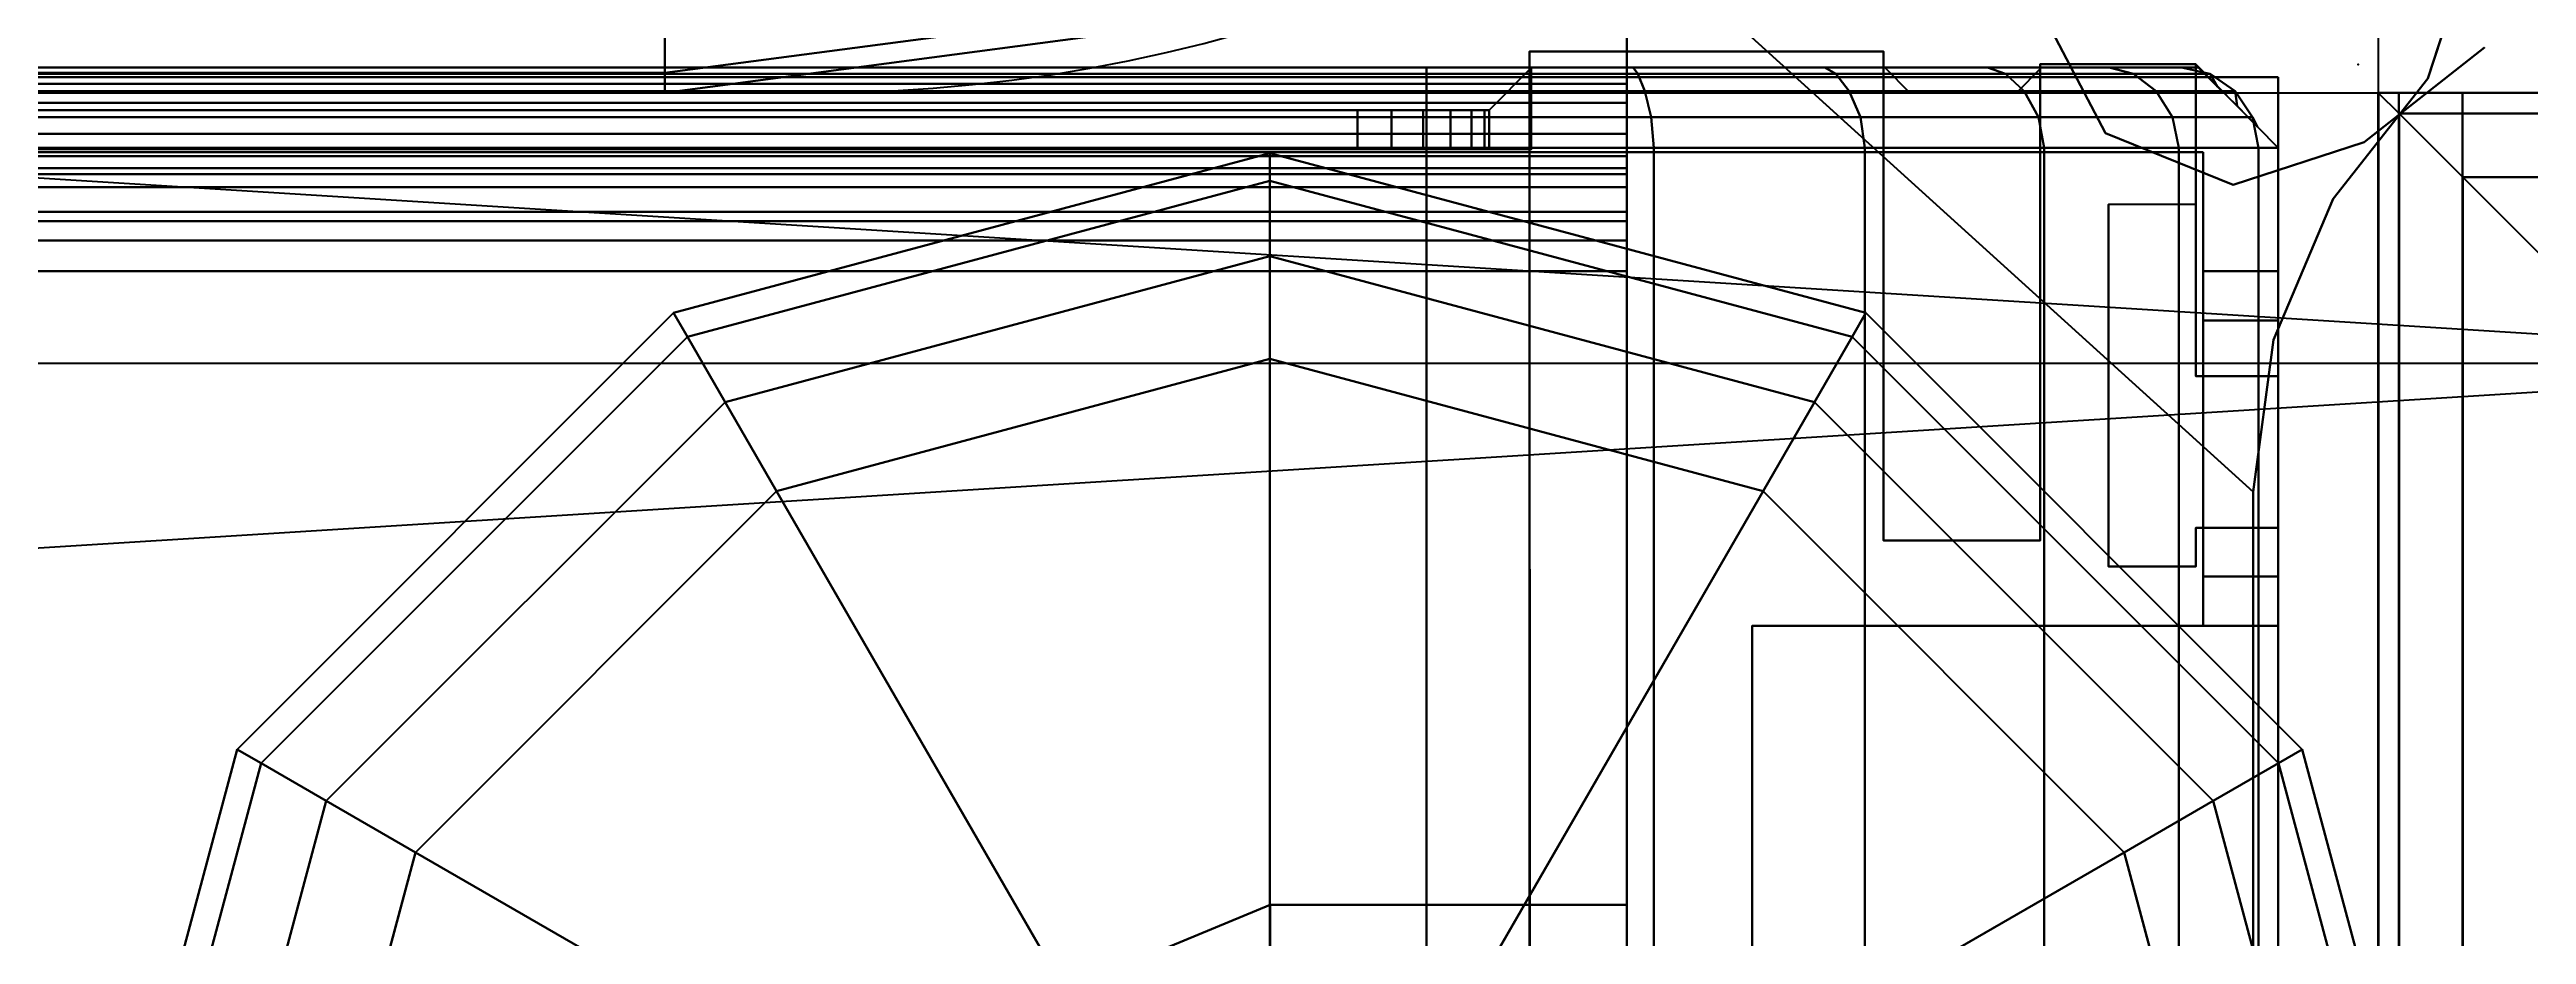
# Model space of a CAD drawing. Extents: x -170 to 1783, y -20 to 1205.
# Drawn here: x 1081.722 to 1083.699, y 281.063 to 281.769 of the extents above; entities that cross this region are included whole.
import ezdxf
from ezdxf.enums import TextEntityAlignment as Align

# ---------------------------------------------------------------- set-up
doc = ezdxf.new("R2010")
doc.units = 0
doc.header["$LTSCALE"] = 96
doc.header["$MEASUREMENT"] = 0
for name, color, linetype in [('A-FURN-3-PANEL-GLIDE', 7, 'Continuous'), ('A-FURN-3-PANEL-GLIDE-HOUSING', 7, 'Continuous'), ('A-FURN-3-PANEL-RACE', 7, 'Continuous'), ('A-FURN-3-PANEL-SIDE1', 7, 'Continuous'), ('A-FURN-3-PANEL-SIDE2', 7, 'Continuous'), ('A-FURN-3-PANEL-TOPCAP', 7, 'Continuous'), ('A-FURN-3-PANEL-TRIM', 7, 'Continuous'), ('A-FURN-3-WKSF-TRIM', 7, 'Continuous'), ('A-FURN-P-PNLS', 7, 'Continuous'), ('A-FURN-P-WKSF', 7, 'Continuous'), ('MAIN_ELECTRICAL', 7, 'Continuous'), ('MAIN_FURN', 7, 'Continuous'), ('MAIN_PANEL', 7, 'Continuous'), ('MAIN_U-PANEL-CONN', 7, 'Continuous'), ('MAIN_WKSURF', 7, 'Continuous'), ('SM', 7, 'Continuous')]:
    doc.layers.add(name, color=color, linetype=linetype)

# ---------------------------------------------------------------- blocks, each defined once
blk = doc.blocks.new('EC-EFN-256')
at = {"layer": 'A-FURN-3-PANEL-TRIM', "color": 60, "linetype": 'Continuous'}
for points, invisible_edges in [([(23.9639, 0.0847, 3.8013), (23.4, -0.1348, 3.8013), (24.0735, -0.1159, 3.8013), (24.0395, -0.0114, 3.8013)], 3), ([(23.9639, 0.0847, 4.013), (24.0395, -0.0114, 4.013), (24.0735, -0.1159, 4.013), (23.4, -0.1348, 4.013)], 12), ([(24.0735, -0.1159, 3.8013), (23.4, -0.1348, 3.8013), (23.935, -0.269, 3.8013), (24.0322, -0.2178, 3.8013)], 3), ([(24.0735, -0.1159, 4.013), (24.0322, -0.2178, 4.013), (23.935, -0.269, 4.013), (23.4, -0.1348, 4.013)], 12)]:
    blk.add_3dface(points, dxfattribs=dict(at, invisible_edges=invisible_edges))
for points in [[(23.9639, 0.0847, 3.8013), (24.0395, -0.0114, 3.8013), (24.0395, -0.0114, 4.013), (23.9639, 0.0847, 4.013)], [(24.0395, -0.0114, 3.8013), (24.0735, -0.1159, 3.8013), (24.0735, -0.1159, 4.013), (24.0395, -0.0114, 4.013)], [(24.0735, -0.1159, 3.8013), (24.0322, -0.2178, 3.8013), (24.0322, -0.2178, 4.013), (24.0735, -0.1159, 4.013)], [(24.0322, -0.2178, 3.8013), (23.935, -0.269, 3.8013), (23.935, -0.269, 4.013), (24.0322, -0.2178, 4.013)]]:
    blk.add_3dface(points, dxfattribs=at)
at = {"layer": 'A-FURN-P-PNLS', "color": 60, "linetype": 'Continuous'}
for p, q in [((24, 2), (24, 0)), ((24, 0), (0, 0))]:
    blk.add_line(p, q, dxfattribs=at)
at = {"layer": 'MAIN_PANEL', "color": 7, "linetype": 'Continuous'}
for p in [(24, 0), (24, 0, 55.663), (24, 0)]:
    blk.add_point(p, dxfattribs=at)
blk = doc.blocks.new('EC-EFP-444')
at = {"layer": 'A-FURN-3-PANEL-GLIDE', "color": 20, "linetype": 'Continuous'}
for points in [[(46.6501, 1.8052, 0.2464), (46.6391, 1.8242, 0.1642), (47.115, 1.9517, 0.1642), (47.115, 1.9297, 0.2464)], [(46.6391, 1.8242, 0.1642), (46.6501, 1.8052, 0.0821), (47.115, 1.9297, 0.0821), (47.115, 1.9517, 0.1642)], [(47.115, 1.9297, 0.2464), (47.115, 1.9517, 0.1642), (47.5909, 1.8242, 0.1642), (47.5799, 1.8052, 0.2464)], [(47.115, 1.9517, 0.1642), (47.115, 1.9297, 0.0821), (47.5799, 1.8052, 0.0821), (47.5909, 1.8242, 0.1642)], [(46.6802, 1.7531, 0.3065), (46.6501, 1.8052, 0.2464), (47.115, 1.9297, 0.2464), (47.115, 1.8696, 0.3065)], [(46.6501, 1.8052, 0.0821), (46.6802, 1.7531, 0.022), (47.115, 1.8696, 0.022), (47.115, 1.9297, 0.0821)], [(47.115, 1.8696, 0.3065), (47.115, 1.9297, 0.2464), (47.5799, 1.8052, 0.2464), (47.5498, 1.7531, 0.3065)], [(47.115, 1.9297, 0.0821), (47.115, 1.8696, 0.022), (47.5498, 1.7531, 0.022), (47.5799, 1.8052, 0.0821)], [(46.7213, 1.682, 0.3285), (46.6802, 1.7531, 0.3065), (47.115, 1.8696, 0.3065), (47.115, 1.7875, 0.3285)], [(46.6802, 1.7531, 0.022), (46.7213, 1.682), (47.115, 1.7875), (47.115, 1.8696, 0.022)], [(47.115, 1.7875, 0.3285), (47.115, 1.8696, 0.3065), (47.5498, 1.7531, 0.3065), (47.5088, 1.682, 0.3285)], [(47.115, 1.8696, 0.022), (47.115, 1.7875), (47.5088, 1.682), (47.5498, 1.7531, 0.022)], [(46.3098, 1.4649, 0.2464), (46.2908, 1.4759, 0.1642), (46.6391, 1.8242, 0.1642), (46.6501, 1.8052, 0.2464)], [(46.2908, 1.4759, 0.1642), (46.3098, 1.4649, 0.0821), (46.6501, 1.8052, 0.0821), (46.6391, 1.8242, 0.1642)], [(47.5799, 1.8052, 0.2464), (47.5909, 1.8242, 0.1642), (47.9392, 1.4759, 0.1642), (47.9202, 1.4649, 0.2464)], [(47.5909, 1.8242, 0.1642), (47.5799, 1.8052, 0.0821), (47.9202, 1.4649, 0.0821), (47.9392, 1.4759, 0.1642)], [(46.3619, 1.4348, 0.3065), (46.3098, 1.4649, 0.2464), (46.6501, 1.8052, 0.2464), (46.6802, 1.7531, 0.3065)], [(46.3098, 1.4649, 0.0821), (46.3619, 1.4348, 0.022), (46.6802, 1.7531, 0.022), (46.6501, 1.8052, 0.0821)], [(47.5498, 1.7531, 0.3065), (47.5799, 1.8052, 0.2464), (47.9202, 1.4649, 0.2464), (47.8681, 1.4348, 0.3065)], [(47.5799, 1.8052, 0.0821), (47.5498, 1.7531, 0.022), (47.8681, 1.4348, 0.022), (47.9202, 1.4649, 0.0821)], [(47.0138, 1.1754, 0.3285), (46.7213, 1.682, 0.3285), (47.115, 1.7875, 0.3285), (47.115, 1.2025, 0.3285)], [(47.115, 1.2025, 0.3285), (47.115, 1.7875, 0.3285), (47.5088, 1.682, 0.3285), (47.2163, 1.1754, 0.3285)], [(46.433, 1.3937, 0.3285), (46.3619, 1.4348, 0.3065), (46.6802, 1.7531, 0.3065), (46.7213, 1.682, 0.3285)], [(46.3619, 1.4348, 0.022), (46.433, 1.3937), (46.7213, 1.682), (46.6802, 1.7531, 0.022)], [(47.5088, 1.682, 0.3285), (47.5498, 1.7531, 0.3065), (47.8681, 1.4348, 0.3065), (47.797, 1.3937, 0.3285)], [(47.5498, 1.7531, 0.022), (47.5088, 1.682), (47.797, 1.3937), (47.8681, 1.4348, 0.022)], [(46.9396, 1.1013, 0.3285), (46.433, 1.3937, 0.3285), (46.7213, 1.682, 0.3285), (47.0138, 1.1754, 0.3285)], [(47.2163, 1.1754, 0.3285), (47.5088, 1.682, 0.3285), (47.797, 1.3937, 0.3285), (47.2904, 1.1013, 0.3285)], [(46.1853, 1, 0.2464), (46.1632, 1, 0.1642), (46.2908, 1.4759, 0.1642), (46.3098, 1.4649, 0.2464)], [(46.1632, 1, 0.1642), (46.1853, 1, 0.0821), (46.3098, 1.4649, 0.0821), (46.2908, 1.4759, 0.1642)], [(46.2454, 1, 0.3065), (46.1853, 1, 0.2464), (46.3098, 1.4649, 0.2464), (46.3619, 1.4348, 0.3065)], [(46.1853, 1, 0.0821), (46.2454, 1, 0.022), (46.3619, 1.4348, 0.022), (46.3098, 1.4649, 0.0821)], [(47.8681, 1.4348, 0.3065), (47.9202, 1.4649, 0.2464), (48.0447, 1, 0.2464), (47.9846, 1, 0.3065)], [(47.9202, 1.4649, 0.0821), (47.8681, 1.4348, 0.022), (47.9846, 1, 0.022), (48.0447, 1, 0.0821)], [(47.9202, 1.4649, 0.2464), (47.9392, 1.4759, 0.1642), (48.0667, 1, 0.1642), (48.0447, 1, 0.2464)], [(47.9392, 1.4759, 0.1642), (47.9202, 1.4649, 0.0821), (48.0447, 1, 0.0821), (48.0667, 1, 0.1642)], [(46.3275, 1, 0.3285), (46.2454, 1, 0.3065), (46.3619, 1.4348, 0.3065), (46.433, 1.3937, 0.3285)], [(46.2454, 1, 0.022), (46.3275, 1), (46.433, 1.3937), (46.3619, 1.4348, 0.022)], [(47.797, 1.3937, 0.3285), (47.8681, 1.4348, 0.3065), (47.9846, 1, 0.3065), (47.9025, 1, 0.3285)], [(47.8681, 1.4348, 0.022), (47.797, 1.3937), (47.9025, 1), (47.9846, 1, 0.022)], [(46.9125, 1, 0.3285), (46.3275, 1, 0.3285), (46.433, 1.3937, 0.3285), (46.9396, 1.1013, 0.3285)], [(47.2904, 1.1013, 0.3285), (47.797, 1.3937, 0.3285), (47.9025, 1, 0.3285), (47.3175, 1, 0.3285)]]:
    blk.add_3dface(points, dxfattribs=at)
at = {"layer": 'A-FURN-3-PANEL-GLIDE', "color": 20, "linetype": 'Continuous', "invisible_edges": 12}
for points in [[(47.115, 1), (47.115, 1.7875), (46.7213, 1.682)], [(47.115, 1), (47.5088, 1.682), (47.115, 1.7875)], [(47.115, 1), (46.7213, 1.682), (46.433, 1.3937)], [(47.115, 1), (47.797, 1.3937), (47.5088, 1.682)], [(47.115, 1), (46.433, 1.3937), (46.3275, 1)], [(47.115, 1), (47.9025, 1), (47.797, 1.3937)]]:
    blk.add_3dface(points, dxfattribs=at)
at = {"layer": 'A-FURN-3-PANEL-GLIDE-HOUSING', "color": 40, "linetype": 'Continuous'}
for points in [[(47.1152, 1.3517, 3.6147), (46.8656, 1.2483, 3.6147), (46.8656, 1.2483, 4.1997), (47.1152, 1.3517, 4.1997)], [(47.1152, 1.3517, 4.1997), (46.8656, 1.2483, 4.1997), (46.8939, 1.22, 4.2397), (47.1152, 1.3117, 4.2397)], [(47.1152, 1.3117, 3.5747), (46.8939, 1.22, 3.5747), (46.8656, 1.2483, 3.6147), (47.1152, 1.3517, 3.6147)], [(47.1152, 1.3517, 4.1997), (47.1152, 1.3117, 4.2397), (47.4, 1.3117, 4.2397), (47.4, 1.3517, 4.1997)], [(47.1152, 1.3517, 4.1997), (47.4, 1.3517, 4.1997), (47.4, 1.3517, 3.6147), (47.1152, 1.3517, 3.6147)], [(47.1152, 1.3117, 3.5747), (47.1152, 1.3517, 3.6147), (47.4, 1.3517, 3.6147), (47.4, 1.3117, 3.5747)]]:
    blk.add_3dface(points, dxfattribs=at)
at = {"layer": 'A-FURN-3-PANEL-RACE', "color": 40, "linetype": 'Continuous'}
for points, invisible_edges in [([(0.08, 2.0125, 3.515), (0.08, 2.0125, 0.3963), (47.92, 2.0125, 0.3963), (47.92, 2.0125, 3.515)], 8), ([(0.5, 1.5745, 0.3963), (47.5, 1.5745, 0.3963), (0.08, 2.0125, 0.3963), (0.08, 1.5745, 0.3963)], 3), ([(47.5, 1.5745, 0.3963), (47.92, 1.5745, 0.3963), (47.92, 2.0125, 0.3963), (0.08, 2.0125, 0.3963)], 8), ([(0.6, 2.0125, 4.0847), (0.6, 2.0125, 3.515), (47.4, 2.0125, 3.515), (47.4, 2.0125, 4.0847)], 2), ([(47.4, 1.9525, 3.515), (47.4, 1.9525, 4.0847), (47.4, 2.0125, 4.0847), (47.4, 2.0125, 3.515)], 2), ([(47.86, 1.9525, 3.515), (47.4, 1.9525, 3.515), (47.4, 2.0125, 3.515), (47.92, 2.0125, 3.515)], 8), ([(47.4, 1.9493, 4.1093), (47.4, 2.0072, 4.1248), (47.4, 2.0125, 4.0847), (47.4, 1.9525, 4.0847)], 5), ([(47.4, 1.9398, 4.1322), (47.4, 1.9918, 4.1622), (47.4, 2.0072, 4.1248), (47.4, 1.9493, 4.1093)], 5), ([(47.86, 1.5745, 3.515), (47.86, 1.9525, 3.515), (47.92, 2.0125, 3.515), (47.92, 1.5745, 3.515)], 2), ([(47.92, 1.8575, 3.1951), (47.92, 2.0125, 3.515), (47.92, 2.0125, 0.3963), (47.92, 1.8575, 1.4986)], 5), ([(47.92, 1.8181, 1.4986), (47.92, 1.8575, 1.4986), (47.92, 2.0125, 0.3963), (47.92, 1.5745, 0.3963)], 10), ([(47.92, 1.5745, 3.245), (47.92, 1.5745, 3.515), (47.92, 2.0125, 3.515), (47.92, 1.8575, 3.1951)], 4), ([(47.4, 1.9247, 4.1519), (47.4, 1.9671, 4.1943), (47.4, 1.9918, 4.1622), (47.4, 1.9398, 4.1322)], 5), ([(47.4, 1.905, 4.1669), (47.4, 1.935, 4.2189), (47.4, 1.9671, 4.1943), (47.4, 1.9247, 4.1519)], 5), ([(47.86, 1.9525, 0.4563), (0.14, 1.9525, 0.4563), (0.14, 1.9525, 3.515), (47.86, 1.9525, 3.515)], 4), ([(0.5, 1.5745, 0.4563), (0.14, 1.5745, 0.4563), (0.14, 1.9525, 0.4563), (47.5, 1.5745, 0.4563)], 12), ([(47.5, 1.5745, 0.4563), (0.14, 1.9525, 0.4563), (47.86, 1.9525, 0.4563), (47.86, 1.5745, 0.4563)], 1), ([(47.4, 1.9525, 3.515), (0.6, 1.9525, 3.515), (0.6, 1.9525, 4.0847), (47.4, 1.9525, 4.0847)], 1), ([(47.86, 1.9525, 0.4563), (47.86, 1.9525, 3.515), (47.86, 1.8575, 3.1951), (47.86, 1.8575, 1.4986)], 10), ([(47.86, 1.5745, 0.4563), (47.86, 1.9525, 0.4563), (47.86, 1.8575, 1.4986), (47.86, 1.8181, 1.4986)], 10), ([(47.86, 1.8575, 3.1951), (47.86, 1.9525, 3.515), (47.86, 1.5745, 3.515), (47.86, 1.5745, 3.245)], 1), ([(47.4, 1.8821, 4.1764), (47.4, 1.8976, 4.2344), (47.4, 1.935, 4.2189), (47.4, 1.905, 4.1669)], 5), ([(47.4, 1.8575, 4.1797), (47.4, 1.8575, 4.2397), (47.4, 1.8976, 4.2344), (47.4, 1.8821, 4.1764)], 4), ([(47.86, 1.5745, 1.7894), (47.86, 1.5745, 0.4563), (47.86, 1.8181, 1.4986), (47.86, 1.614, 1.7894)], 2), ([(47.92, 1.614, 1.7894), (47.92, 1.8181, 1.4986), (47.92, 1.5745, 0.3963), (47.92, 1.5745, 1.7894)], 2), ([(47.5, 1.2625, 0.3963), (47.5, 1.5745, 0.3963), (0.5, 1.5745, 0.3963), (45.902, 1.2625, 0.3963)], 6), ([(47.5, 1.2625, 0.4563), (45.902, 1.2625, 0.4563), (0.5, 1.5745, 0.4563), (47.5, 1.5745, 0.4563)], 6), ([(47.5, 1.5745, 0.3963), (47.5, 1.5745, 0.4563), (47.86, 1.5745, 0.4563), (47.92, 1.5745, 0.3963)], 4), ([(47.92, 1.5745, 0.3963), (47.86, 1.5745, 0.4563), (47.86, 1.5745, 1.7894), (47.92, 1.5745, 1.7894)], 1)]:
    blk.add_3dface(points, dxfattribs=dict(at, invisible_edges=invisible_edges))
for points in [[(0.6, 2.0072, 4.1248), (0.6, 2.0125, 4.0847), (47.4, 2.0125, 4.0847), (47.4, 2.0072, 4.1248)], [(0.6, 1.9918, 4.1622), (0.6, 2.0072, 4.1248), (47.4, 2.0072, 4.1248), (47.4, 1.9918, 4.1622)], [(0.6, 1.9671, 4.1943), (0.6, 1.9918, 4.1622), (47.4, 1.9918, 4.1622), (47.4, 1.9671, 4.1943)], [(0.6, 1.935, 4.2189), (0.6, 1.9671, 4.1943), (47.4, 1.9671, 4.1943), (47.4, 1.935, 4.2189)], [(47.4, 1.9493, 4.1093), (47.4, 1.9525, 4.0847), (0.6, 1.9525, 4.0847), (0.6, 1.9493, 4.1093)], [(47.4, 1.9398, 4.1322), (47.4, 1.9493, 4.1093), (0.6, 1.9493, 4.1093), (0.6, 1.9398, 4.1322)], [(47.4, 1.9247, 4.1519), (47.4, 1.9398, 4.1322), (0.6, 1.9398, 4.1322), (0.6, 1.9247, 4.1519)], [(0.6, 1.8976, 4.2344), (0.6, 1.935, 4.2189), (47.4, 1.935, 4.2189), (47.4, 1.8976, 4.2344)], [(47.4, 1.905, 4.1669), (47.4, 1.9247, 4.1519), (0.6, 1.9247, 4.1519), (0.6, 1.905, 4.1669)], [(47.4, 1.8821, 4.1764), (47.4, 1.905, 4.1669), (0.6, 1.905, 4.1669), (0.6, 1.8821, 4.1764)], [(0.6, 1.8575, 4.2397), (0.6, 1.8976, 4.2344), (47.4, 1.8976, 4.2344), (47.4, 1.8575, 4.2397)], [(47.4, 1.8575, 4.1797), (47.4, 1.8821, 4.1764), (0.6, 1.8821, 4.1764), (0.6, 1.8575, 4.1797)], [(0.6, 1.8575, 4.1797), (0.6, 1.8575, 4.2397), (47.4, 1.8575, 4.2397), (47.4, 1.8575, 4.1797)], [(47.86, 1.8575, 1.4986), (47.86, 1.8575, 3.1951), (47.92, 1.8575, 3.1951), (47.92, 1.8575, 1.4986)], [(47.92, 1.8181, 1.4986), (47.86, 1.8181, 1.4986), (47.86, 1.8575, 1.4986), (47.92, 1.8575, 1.4986)], [(47.86, 1.8575, 3.1951), (47.86, 1.5745, 3.245), (47.92, 1.5745, 3.245), (47.92, 1.8575, 3.1951)], [(47.92, 1.614, 1.7894), (47.86, 1.614, 1.7894), (47.86, 1.8181, 1.4986), (47.92, 1.8181, 1.4986)], [(47.92, 1.5745, 1.7894), (47.86, 1.5745, 1.7894), (47.86, 1.614, 1.7894), (47.92, 1.614, 1.7894)], [(47.5, 1.2625, 0.3963), (47.5, 1.2625, 0.4563), (47.5, 1.5745, 0.4563), (47.5, 1.5745, 0.3963)], [(47.86, 1.5745, 3.245), (47.86, 1.5745, 3.515), (47.92, 1.5745, 3.515), (47.92, 1.5745, 3.245)]]:
    blk.add_3dface(points, dxfattribs=at)
at = {"layer": 'A-FURN-3-PANEL-SIDE1', "color": 7, "linetype": 'Continuous'}
for points in [[(47.3224, 1.955, 43.7401), (47.3228, 0.045, 43.7401), (0.6776, 0.045, 43.7401), (0.6776, 1.955, 43.7401)], [(47.3224, 0.045, 4.2397), (47.3224, 1.955, 4.2397), (0.6776, 1.955, 4.2397), (0.6776, 0.045, 4.2397)], [(47.3228, 0.045, 43.7401), (47.3224, 1.955, 43.7401), (47.3224, 1.955, 4.2397), (47.3224, 0.045, 4.2397)]]:
    blk.add_3dface(points, dxfattribs=at)
at = {"layer": 'A-FURN-3-PANEL-SIDE2', "color": 7, "linetype": 'Continuous'}
blk.add_3dface([(0.6776, 1.955, 43.7401), (0.6776, 1.955, 4.2397), (47.3224, 1.955, 4.2397), (47.3224, 1.955, 43.7401)], dxfattribs=at)
at = {"layer": 'A-FURN-3-PANEL-TOPCAP', "color": 60, "linetype": 'Continuous'}
for points, invisible_edges in [([(0.76, 2.02, 44.286), (0.76, 2.02, 44.161), (47.24, 2.02, 44.161), (47.24, 2.02, 44.286)], 5), ([(47.24, 2, 44.141), (47.24, 2.02, 44.161), (0.76, 2.02, 44.161), (0.76, 2, 44.141)], 5), ([(47.24, 2.02, 44.036), (47.24, 2, 44.056), (0.76, 2, 44.056), (0.76, 2.02, 44.036)], 5), ([(0.76, 2.02, 44.036), (0.815, 2.02, 43.7741), (47.185, 2.02, 43.7741), (47.24, 2.02, 44.036)], 5), ([(47.185, 2.02, 43.7741), (0.815, 2.02, 43.7741), (0.815, 1.986, 43.7401), (47.185, 1.986, 43.7401)], 10), ([(47.185, 2.02, 43.7741), (47.185, 1.986, 43.7401), (47.2122, 1.986, 43.7365), (47.221, 2.02, 43.7693)], 5), ([(47.185, 2.02, 43.7741), (47.221, 2.02, 43.7693), (47.3404, 2.02, 44.0218), (47.24, 2.02, 44.036)], 10), ([(47.221, 2.02, 43.7693), (47.2122, 1.986, 43.7365), (47.2375, 1.986, 43.726), (47.2545, 2.02, 43.7554)], 5), ([(47.4331, 2.02, 43.9807), (47.3404, 2.02, 44.0218), (47.221, 2.02, 43.7693), (47.2545, 2.02, 43.7554)], 10), ([(47.2545, 2.02, 43.7554), (47.2375, 1.986, 43.726), (47.2593, 1.986, 43.7093), (47.2833, 2.02, 43.7333)], 5), ([(47.4051, 2.02, 44.2633), (47.24, 2.02, 44.286), (47.24, 2.02, 44.161), (47.3727, 2.02, 44.1426)], 10), ([(47.3727, 2.02, 44.1426), (47.24, 2.02, 44.161), (47.24, 2, 44.141), (47.3676, 2, 44.1232)], 10), ([(47.3456, 2, 44.0411), (47.24, 2, 44.056), (47.24, 2.02, 44.036), (47.3404, 2.02, 44.0218)], 10), ([(47.2545, 2.02, 43.7554), (47.2833, 2.02, 43.7333), (47.5111, 2.02, 43.9159), (47.4331, 2.02, 43.9807)], 10), ([(47.2833, 2.02, 43.7333), (47.2593, 1.986, 43.7093), (47.276, 1.986, 43.6875), (47.3054, 2.02, 43.7045)], 5), ([(47.3054, 2.02, 43.7045), (47.276, 1.986, 43.6875), (47.2864, 1.986, 43.6622), (47.3193, 2.02, 43.671)], 5), ([(47.5685, 2.02, 43.8323), (47.5111, 2.02, 43.9159), (47.2833, 2.02, 43.7333), (47.3054, 2.02, 43.7045)], 10), ([(47.3193, 2.02, 43.671), (47.2864, 1.986, 43.6622), (47.29, 1.986, 43.635), (47.324, 2.02, 43.635)], 1), ([(47.3054, 2.02, 43.7045), (47.3193, 2.02, 43.671), (47.601, 2.02, 43.7363), (47.5685, 2.02, 43.8323)], 10), ([(47.3193, 2.02, 43.671), (47.324, 2.02, 43.635), (47.606, 2.02, 43.635), (47.601, 2.02, 43.7363)], 8), ([(47.324, 2.02, 43.635), (47.324, -0.02, 43.635), (47.606, -0.02, 43.635), (47.606, 2.02, 43.635)], 5), ([(47.4431, 2, 43.998), (47.3456, 2, 44.0411), (47.3404, 2.02, 44.0218), (47.4331, 2.02, 43.9807)], 10), ([(47.4956, 2.02, 44.0891), (47.3727, 2.02, 44.1426), (47.3676, 2, 44.1232), (47.4856, 2, 44.0717)], 10), ([(47.5581, 2.02, 44.1974), (47.4051, 2.02, 44.2633), (47.3727, 2.02, 44.1426), (47.4956, 2.02, 44.0891)], 10), ([(47.5252, 2, 43.9301), (47.4431, 2, 43.998), (47.4331, 2.02, 43.9807), (47.5111, 2.02, 43.9159)], 10), ([(47.5995, 2.02, 44.0044), (47.4956, 2.02, 44.0891), (47.4856, 2, 44.0717), (47.5854, 2, 43.9903)], 10), ([(47.6879, 2.02, 44.0929), (47.5581, 2.02, 44.1974), (47.4956, 2.02, 44.0891), (47.5995, 2.02, 44.0044)], 10), ([(47.5858, 2, 43.8424), (47.5252, 2, 43.9301), (47.5111, 2.02, 43.9159), (47.5685, 2.02, 43.8323)], 10), ([(47.6202, 2, 43.7415), (47.5858, 2, 43.8424), (47.5685, 2.02, 43.8323), (47.601, 2.02, 43.7363)], 10), ([(47.6768, 2.02, 43.8949), (47.5995, 2.02, 44.0044), (47.5854, 2, 43.9903), (47.6595, 2, 43.8849)], 10), ([(47.7851, 2.02, 43.9575), (47.6879, 2.02, 44.0929), (47.5995, 2.02, 44.0044), (47.6768, 2.02, 43.8949)], 10), ([(47.6259, 2, 43.635), (47.6202, 2, 43.7415), (47.601, 2.02, 43.7363), (47.606, 2.02, 43.635)], 2), ([(47.606, 2.02, 43.635), (47.606, -0.02, 43.635), (47.6259, 0, 43.635), (47.6259, 2, 43.635)], 5), ([(47.7217, 2.02, 43.7687), (47.6768, 2.02, 43.8949), (47.6595, 2, 43.8849), (47.7024, 2, 43.7635)], 10), ([(47.8425, 2.02, 43.8011), (47.7851, 2.02, 43.9575), (47.6768, 2.02, 43.8949), (47.7217, 2.02, 43.7687)], 10), ([(47.731, 2.02, 43.635), (47.7217, 2.02, 43.7687), (47.7024, 2, 43.7635), (47.711, 2, 43.635)], 2), ([(47.711, 2, 43.635), (47.711, 0, 43.635), (47.731, -0.02, 43.635), (47.731, 2.02, 43.635)], 5), ([(47.856, 2.02, 43.635), (47.8425, 2.02, 43.8011), (47.7217, 2.02, 43.7687), (47.731, 2.02, 43.635)], 2), ([(47.856, -0.02, 43.635), (47.856, 2.02, 43.635), (47.731, 2.02, 43.635), (47.731, -0.02, 43.635)], 5), ([(47.8715, 2.0047, 43.635), (47.856, 2.02, 43.635), (47.856, -0.02, 43.635), (47.8715, -0.0047, 43.635)], 10), ([(0.76, 2, 44.141), (0.76, 2, 44.056), (47.24, 2, 44.056), (47.24, 2, 44.141)], 5), ([(47.3676, 2, 44.1232), (47.24, 2, 44.141), (47.24, 2, 44.056), (47.3456, 2, 44.0411)], 10), ([(47.4856, 2, 44.0717), (47.3676, 2, 44.1232), (47.3456, 2, 44.0411), (47.4431, 2, 43.998)], 10), ([(47.5854, 2, 43.9903), (47.4856, 2, 44.0717), (47.4431, 2, 43.998), (47.5252, 2, 43.9301)], 10), ([(47.6595, 2, 43.8849), (47.5854, 2, 43.9903), (47.5252, 2, 43.9301), (47.5858, 2, 43.8424)], 10), ([(47.7024, 2, 43.7635), (47.6595, 2, 43.8849), (47.5858, 2, 43.8424), (47.6202, 2, 43.7415)], 10), ([(47.711, 2, 43.635), (47.7024, 2, 43.7635), (47.6202, 2, 43.7415), (47.6259, 2, 43.635)], 2), ([(47.711, 0, 43.635), (47.711, 2, 43.635), (47.6259, 2, 43.635), (47.6259, 0, 43.635)], 5), ([(47.8715, -0.0047, 43.635), (47.8871, 0.0106, 43.635), (47.8871, 1.9894, 43.635), (47.8715, 2.0047, 43.635)], 10), ([(47.9035, 1.9727, 43.635), (47.8871, 1.9894, 43.635), (47.8871, 0.0106, 43.635), (47.9035, 0.0273, 43.635)], 10), ([(47.9035, 0.0273, 43.635), (47.92, 0.044, 43.635), (47.92, 1.956, 43.635), (47.9035, 1.9727, 43.635)], 8)]:
    blk.add_3dface(points, dxfattribs=dict(at, invisible_edges=invisible_edges))
for points in [[(47.24, 2.02, 44.286), (47.24, 2.0151, 44.3105), (0.76, 2.0151, 44.3105), (0.76, 2.02, 44.286)], [(47.24, 2.02, 44.286), (47.4051, 2.02, 44.2633), (47.4087, 2.0151, 44.2864), (47.24, 2.0151, 44.3105)], [(47.29, 1.955, 43.635), (47.324, 1.955, 43.635), (47.324, 2.02, 43.635), (47.29, 1.986, 43.635)], [(47.4051, 2.02, 44.2633), (47.5581, 2.02, 44.1974), (47.5669, 2.0151, 44.2168), (47.4087, 2.0151, 44.2864)], [(47.5581, 2.02, 44.1974), (47.6879, 2.02, 44.0929), (47.7022, 2.0151, 44.1072), (47.5669, 2.0151, 44.2168)], [(47.6879, 2.02, 44.0929), (47.7851, 2.02, 43.9575), (47.8045, 2.0151, 43.9663), (47.7022, 2.0151, 44.1072)], [(47.7851, 2.02, 43.9575), (47.8425, 2.02, 43.8011), (47.8656, 2.0151, 43.8047), (47.8045, 2.0151, 43.9663)], [(47.8425, 2.02, 43.8011), (47.856, 2.02, 43.635), (47.8715, 2.0047, 43.635), (47.8656, 2.0151, 43.8047)], [(47.24, 2.0151, 44.3105), (47.24, 2.0013, 44.3313), (0.76, 2.0013, 44.3313), (0.76, 2.0151, 44.3105)], [(47.24, 2.0013, 44.3313), (47.24, 1.9805, 44.3451), (0.76, 1.9805, 44.3451), (0.76, 2.0013, 44.3313)], [(47.24, 2.0151, 44.3105), (47.4087, 2.0151, 44.2864), (47.4143, 2.0013, 44.3065), (47.24, 2.0013, 44.3313)], [(47.24, 2.0013, 44.3313), (47.4143, 2.0013, 44.3065), (47.4194, 1.9805, 44.3203), (47.24, 1.9805, 44.3451)], [(47.4087, 2.0151, 44.2864), (47.5669, 2.0151, 44.2168), (47.5775, 2.0013, 44.2349), (47.4143, 2.0013, 44.3065)], [(47.4143, 2.0013, 44.3065), (47.5775, 2.0013, 44.2349), (47.5864, 1.9805, 44.248), (47.4194, 1.9805, 44.3203)], [(47.5669, 2.0151, 44.2168), (47.7022, 2.0151, 44.1072), (47.7172, 2.0013, 44.1222), (47.5775, 2.0013, 44.2349)], [(47.5775, 2.0013, 44.2349), (47.7172, 2.0013, 44.1222), (47.7287, 1.9805, 44.1337), (47.5864, 1.9805, 44.248)], [(47.7022, 2.0151, 44.1072), (47.8045, 2.0151, 43.9663), (47.8226, 2.0013, 43.977), (47.7172, 2.0013, 44.1222)], [(47.7172, 2.0013, 44.1222), (47.8226, 2.0013, 43.977), (47.8356, 1.9805, 43.9859), (47.7287, 1.9805, 44.1337)], [(47.8045, 2.0151, 43.9663), (47.8656, 2.0151, 43.8047), (47.8857, 2.0013, 43.8104), (47.8226, 2.0013, 43.977)], [(47.8226, 2.0013, 43.977), (47.8857, 2.0013, 43.8104), (47.8994, 1.9805, 43.8155), (47.8356, 1.9805, 43.9859)], [(47.8656, 2.0151, 43.8047), (47.8715, 2.0047, 43.635), (47.8871, 1.9894, 43.635), (47.8857, 2.0013, 43.8104)], [(47.8857, 2.0013, 43.8104), (47.8871, 1.9894, 43.635), (47.9035, 1.9727, 43.635), (47.8994, 1.9805, 43.8155)], [(47.24, 1.9805, 44.3451), (47.24, 1.956, 44.35), (0.76, 1.956, 44.35), (0.76, 1.9805, 44.3451)], [(47.185, 1.955, 43.7401), (47.185, 1.986, 43.7401), (0.815, 1.986, 43.7401), (0.815, 1.955, 43.7401)], [(47.185, 1.955, 43.7401), (47.2122, 1.955, 43.7365), (47.2122, 1.986, 43.7365), (47.185, 1.986, 43.7401)], [(47.2122, 1.955, 43.7365), (47.2375, 1.955, 43.726), (47.2375, 1.986, 43.726), (47.2122, 1.986, 43.7365)], [(47.2375, 1.955, 43.726), (47.2593, 1.955, 43.7093), (47.2593, 1.986, 43.7093), (47.2375, 1.986, 43.726)], [(47.24, 1.9805, 44.3451), (47.4194, 1.9805, 44.3203), (47.4216, 1.956, 44.3252), (47.24, 1.956, 44.35)], [(47.2593, 1.955, 43.7093), (47.276, 1.955, 43.6875), (47.276, 1.986, 43.6875), (47.2593, 1.986, 43.7093)], [(47.276, 1.955, 43.6875), (47.2864, 1.955, 43.6622), (47.2864, 1.986, 43.6622), (47.276, 1.986, 43.6875)], [(47.2864, 1.955, 43.6622), (47.29, 1.955, 43.635), (47.29, 1.986, 43.635), (47.2864, 1.986, 43.6622)], [(47.4194, 1.9805, 44.3203), (47.5864, 1.9805, 44.248), (47.5901, 1.956, 44.2528), (47.4216, 1.956, 44.3252)], [(47.5864, 1.9805, 44.248), (47.7287, 1.9805, 44.1337), (47.7332, 1.956, 44.1382), (47.5901, 1.956, 44.2528)], [(47.7287, 1.9805, 44.1337), (47.8356, 1.9805, 43.9859), (47.8405, 1.956, 43.9895), (47.7332, 1.956, 44.1382)], [(47.8356, 1.9805, 43.9859), (47.8994, 1.9805, 43.8155), (47.9043, 1.956, 43.8177), (47.8405, 1.956, 43.9895)], [(47.8994, 1.9805, 43.8155), (47.9035, 1.9727, 43.635), (47.92, 1.956, 43.635), (47.9043, 1.956, 43.8177)], [(0.76, 0.044, 44.35), (0.76, 1.956, 44.35), (47.24, 1.956, 44.35), (47.24, 0.044, 44.35)], [(47.4216, 0.044, 44.3252), (47.24, 0.044, 44.35), (47.24, 1.956, 44.35), (47.4216, 1.956, 44.3252)], [(47.5901, 0.044, 44.2528), (47.4216, 0.044, 44.3252), (47.4216, 1.956, 44.3252), (47.5901, 1.956, 44.2528)], [(47.7332, 0.044, 44.1382), (47.5901, 0.044, 44.2528), (47.5901, 1.956, 44.2528), (47.7332, 1.956, 44.1382)], [(47.8405, 0.044, 43.9895), (47.7332, 0.044, 44.1382), (47.7332, 1.956, 44.1382), (47.8405, 1.956, 43.9895)], [(47.9043, 0.044, 43.8177), (47.8405, 0.044, 43.9895), (47.8405, 1.956, 43.9895), (47.9043, 1.956, 43.8177)], [(47.92, 0.044, 43.635), (47.9043, 0.044, 43.8177), (47.9043, 1.956, 43.8177), (47.92, 1.956, 43.635)]]:
    blk.add_3dface(points, dxfattribs=at)
at = {"layer": 'A-FURN-3-PANEL-TRIM', "color": 60, "linetype": 'Continuous'}
for points in [[(47.4, 0.3185, 3.5747), (47.4, 2.1348, 3.5747), (47.4, 2.1348, 4.2397), (47.4, 0.3185, 4.2397)], [(47.4, 2.1348, 3.8013), (47.9, 1.6815, 3.8013), (47.9, 1.6815, 4.013), (47.4, 2.1348, 4.013)], [(48.0735, 2.1159, 4.013), (48.0395, 2.0114, 4.013), (48.0395, 2.0114, 4.2397), (48.0735, 2.1159, 4.2397)], [(48.0735, 2.1159, 3.5747), (48.0395, 2.0114, 3.5747), (48.0395, 2.0114, 3.8013), (48.0735, 2.1159, 3.8013)], [(47.3224, 1.955, 4.2397), (47.3224, 2.0328, 4.2397), (47.3224, 2.0328, 43.635), (47.3224, 1.955, 43.635)], [(47.605, 2.0328, 4.2397), (47.605, 2.0328, 43.635), (47.3224, 2.0328, 43.635), (47.3224, 2.0328, 4.2397)], [(47.605, 1.6426, 43.635), (47.605, 2.0328, 43.635), (47.605, 2.0328, 4.2397), (47.605, 1.6426, 4.2397)], [(47.8543, 2.0228, 4.2397), (47.8543, 2.0228, 43.635), (47.7299, 2.0228, 43.635), (47.7299, 2.0228, 4.2397)], [(47.7299, 2.0228, 43.635), (47.7299, 1.6426, 43.635), (47.7299, 1.6426, 4.2397), (47.7299, 2.0228, 4.2397)], [(47.9198, 1.956, 4.2397), (47.9198, 1.956, 43.635), (47.8543, 2.0228, 43.635), (47.8543, 2.0228, 4.2397)], [(47.9198, 1.956, 43.635), (47.9198, 1.7737, 43.635), (47.8543, 1.7737, 43.635), (47.8543, 2.0228, 43.635)], [(48.0395, 2.0114, 4.013), (47.9639, 1.9153, 4.013), (47.9639, 1.9153, 4.2397), (48.0395, 2.0114, 4.2397)], [(48.0395, 2.0114, 3.5747), (47.9639, 1.9153, 3.5747), (47.9639, 1.9153, 3.8013), (48.0395, 2.0114, 3.8013)], [(47.9198, 1.7737, 43.635), (47.9198, 1.956, 43.635), (47.9198, 1.956, 4.2397), (47.9198, 1.7737, 4.2397)], [(47.7845, 1.6218, 43.635), (47.7845, 1.9109, 43.635), (47.7845, 1.9109, 4.2397), (47.7845, 1.6218, 4.2397)], [(47.8543, 1.9109, 43.635), (47.8543, 1.7737, 43.635), (47.8543, 1.7737, 4.2397), (47.8543, 1.9109, 4.2397)], [(47.9639, 1.9153, 4.013), (47.9163, 1.8027, 4.013), (47.9163, 1.8027, 4.2397), (47.9639, 1.9153, 4.2397)], [(47.9639, 1.9153, 3.5747), (47.9163, 1.8027, 3.5747), (47.9163, 1.8027, 3.8013), (47.9639, 1.9153, 3.8013)], [(47.9163, 1.8027, 4.013), (47.9, 1.6815, 4.013), (47.9, 1.6815, 4.2397), (47.9163, 1.8027, 4.2397)], [(47.9163, 1.8027, 3.5747), (47.9, 1.6815, 3.5747), (47.9, 1.6815, 3.8013), (47.9163, 1.8027, 3.8013)], [(47.8543, 1.7737, 4.2397), (47.8543, 1.7737, 43.635), (47.9198, 1.7737, 43.635), (47.9198, 1.7737, 4.2397)], [(47.9, 1.6815, 4.2397), (47.9, 1.6815, 3.5747), (47.9, 0.3185, 3.5747), (47.9, 0.3185, 4.2397)], [(47.7299, 1.6426, 4.2397), (47.7299, 1.6426, 43.635), (47.605, 1.6426, 43.635), (47.605, 1.6426, 4.2397)], [(47.8543, 1.6527, 43.635), (47.8543, 1.6218, 43.635), (47.8543, 1.6218, 4.2397), (47.8543, 1.6527, 4.2397)], [(47.9198, 1.6527, 4.2397), (47.9198, 1.6527, 43.635), (47.8543, 1.6527, 43.635), (47.8543, 1.6527, 4.2397)], [(47.9198, 1.6527, 43.635), (47.9198, 1.6527, 4.2397), (47.9198, 0.3473, 4.2397), (47.9198, 0.3473, 43.635)], [(47.8543, 1.6218, 4.2397), (47.8543, 1.6218, 43.635), (47.7845, 1.6218, 43.635), (47.7845, 1.6218, 4.2397)]]:
    blk.add_3dface(points, dxfattribs=at)
for points, invisible_edges in [([(47.4, 2.1348, 3.5747), (47.4, 0.3185, 3.5747), (47.9, 0.3185, 3.5747), (47.9, 1.6815, 3.5747)], 10), ([(48.0735, 2.1159, 3.5747), (47.4, 2.1348, 3.5747), (47.9639, 1.9153, 3.5747), (48.0395, 2.0114, 3.5747)], 3), ([(47.9639, 1.9153, 3.5747), (47.4, 2.1348, 3.5747), (47.9, 1.6815, 3.5747), (47.9163, 1.8027, 3.5747)], 3), ([(47.4, 2.1348, 4.2397), (47.9, 1.6815, 4.2397), (47.9, 0.3185, 4.2397), (47.4, 0.3185, 4.2397)], 5), ([(48.0735, 2.1159, 4.2397), (48.0395, 2.0114, 4.2397), (47.9639, 1.9153, 4.2397), (47.4, 2.1348, 4.2397)], 12), ([(47.9639, 1.9153, 4.2397), (47.9163, 1.8027, 4.2397), (47.9, 1.6815, 4.2397), (47.4, 2.1348, 4.2397)], 12), ([(48.0735, 2.1159, 3.8013), (48.0395, 2.0114, 3.8013), (47.9639, 1.9153, 3.8013), (47.4, 2.1348, 3.8013)], 12), ([(47.9639, 1.9153, 3.8013), (47.9163, 1.8027, 3.8013), (47.9, 1.6815, 3.8013), (47.4, 2.1348, 3.8013)], 12), ([(48.0735, 2.1159, 4.013), (47.4, 2.1348, 4.013), (47.9639, 1.9153, 4.013), (48.0395, 2.0114, 4.013)], 3), ([(47.9639, 1.9153, 4.013), (47.4, 2.1348, 4.013), (47.9, 1.6815, 4.013), (47.9163, 1.8027, 4.013)], 3), ([(47.605, -0.0328, 43.635), (47.3224, -0.0328, 43.635), (47.3224, 2.0328, 43.635), (47.605, 2.0328, 43.635)], 8), ([(47.8543, 2.0228, 43.635), (47.8543, 1.9109, 43.635), (47.7845, 1.9109, 43.635), (47.7299, 2.0228, 43.635)], 6), ([(47.7845, 1.9109, 4.2397), (47.7845, 1.9109, 43.635), (47.8543, 1.9109, 43.635), (47.8543, 1.9109, 4.2397)], 2), ([(47.7299, 0.3574, 43.635), (47.605, 0.3574, 43.635), (47.605, 1.6426, 43.635), (47.7299, 1.6426, 43.635)], 10), ([(47.8543, 1.6527, 43.635), (47.9198, 1.6527, 43.635), (47.9198, 0.3473, 43.635), (47.8543, 0.3473, 43.635)], 8), ([(47.8543, 0.3782, 43.635), (47.7845, 0.3782, 43.635), (47.7845, 1.6218, 43.635), (47.8543, 1.6218, 43.635)], 10)]:
    blk.add_3dface(points, dxfattribs=dict(at, invisible_edges=invisible_edges))
at = {"layer": 'A-FURN-P-PNLS', "color": 60, "linetype": 'Continuous'}
for p, q in [((0, 2), (48, 2)), ((48, 2), (48, 0))]:
    blk.add_line(p, q, dxfattribs=at)
at = {"layer": 'MAIN_PANEL', "color": 7, "linetype": 'Continuous'}
for p in [(48, 2), (48, 2, 43.663), (48, 2)]:
    blk.add_point(p, dxfattribs=at)
blk = doc.blocks.new('EC-WS-424-T')
at = {"layer": 'A-FURN-3-WKSF-TRIM', "color": 40, "linetype": 'Continuous'}
for points in [[(1.018, -0.0619, 28.941), (1.0139, -0.0466, 28.882), (1.368, 0, 28.882), (1.368, -0.0158, 28.941)], [(1.0139, -0.0466, 28.882), (1.0139, -0.0466, 27.868), (1.368, 0, 27.868), (1.368, 0, 28.882)], [(1.0139, -0.0466, 27.868), (1.018, -0.0619, 27.809), (1.368, -0.0158, 27.809), (1.368, 0, 27.868)], [(1.368, 0, 28.882), (1.368, 0, 27.868), (46.632, 0, 27.868), (46.632, 0, 28.882)], [(1.368, -0.0158, 28.941), (1.368, 0, 28.882), (46.632, 0, 28.882), (46.632, -0.0158, 28.941)], [(1.368, 0, 27.868), (1.368, -0.0158, 27.809), (46.632, -0.0158, 27.809), (46.632, 0, 27.868)], [(1.0292, -0.1036, 28.9842), (1.018, -0.0619, 28.941), (1.368, -0.0158, 28.941), (1.368, -0.059, 28.9842)], [(1.018, -0.0619, 27.809), (1.0292, -0.1036, 27.7658), (1.368, -0.059, 27.7658), (1.368, -0.0158, 27.809)], [(1.368, -0.059, 28.9842), (1.368, -0.0158, 28.941), (46.632, -0.0158, 28.941), (46.632, -0.059, 28.9842)], [(1.368, -0.0158, 27.809), (1.368, -0.059, 27.7658), (46.632, -0.059, 27.7658), (46.632, -0.0158, 27.809)]]:
    blk.add_3dface(points, dxfattribs=at)
at = {"layer": 'A-FURN-P-WKSF', "color": 7, "linetype": 'Continuous'}
blk.add_line((1.25, 0), (46.75, 0), dxfattribs=at)
blk.add_arc((1.25, -1.25), 1.25, 90, 180, dxfattribs=at)
at = {"layer": 'MAIN_WKSURF', "color": 7, "linetype": 'Continuous'}
blk.add_point((0, 0), dxfattribs=at)
blk.add_point((0, 0), dxfattribs=at)
blk = doc.blocks.new('ECP-FPFS-TC')
at = {"layer": 'MAIN_FURN', "color": 7, "linetype": 'Continuous'}
blk.add_point((1.9998, -2), dxfattribs=at)
at = {"layer": 'MAIN_U-PANEL-CONN', "color": 60, "linetype": 'Continuous'}
for points in [[(1.9326, -1.9326, 49.751), (1.8535, -1.8535, 49.8545), (1.8535, 0, 49.8545), (1.9326, 0, 49.751)], [(1.9834, -1.9834, 49.6309), (1.9326, -1.9326, 49.751), (1.9326, 0, 49.751), (1.9834, 0, 49.6309)], [(1.9834, -1.9834, 49.6309), (1.9834, 0, 49.6309), (2, 0, 49.5), (2, -2, 49.5)], [(1.9836, -0.0166, 49.6309), (1.9836, -2, 49.6309), (2, -2, 49.5), (2, 0, 49.5)], [(1.9836, -0.0166, 49.6309), (1.9328, -0.0674, 49.751), (1.9328, -2, 49.751), (1.9836, -2, 49.6309)], [(1.9328, -0.0674, 49.751), (1.8537, -0.1465, 49.8545), (1.8537, -2, 49.8545), (1.9328, -2, 49.751)], [(1.8535, -1.8535, 49.8545), (1.9326, -1.9326, 49.751), (0.0664, -1.9326, 49.751), (0.1465, -1.8535, 49.8545)], [(1.9326, -1.9326, 49.751), (1.9834, -1.9834, 49.6309), (0.0166, -1.9834, 49.6309), (0.0664, -1.9326, 49.751)], [(1.9834, -1.9834, 49.6309), (2, -2, 49.5), (0, -2, 49.5), (0.0166, -1.9834, 49.6309)]]:
    blk.add_3dface(points, dxfattribs=at)
at = {"layer": 'SM', "color": 60, "linetype": 'Continuous'}
for p, q in [((1.9998, 0), (1.9998, -2)), ((1.9998, -2), (0, -2))]:
    blk.add_line(p, q, dxfattribs=at)
blk = doc.blocks.new('EC-PCSS-3')
at = {"layer": 'SM', "color": 60, "linetype": 'Continuous'}
for p, q in [((3, 0.1875), (-3, -0.1875)), ((-3, 0.1875), (3, -0.1875)), ((3, 0), (-3, 0))]:
    blk.add_line(p, q, dxfattribs=at)
blk = doc.blocks.new('EC-FRMGL-412-F')
at = {"layer": 'MAIN_FURN', "color": 7, "linetype": 'Continuous'}
blk.add_point((47.992, 2.0113), dxfattribs=at)

msp = doc.modelspace()

# ---------------------------------------------------------------- block references
at = {"layer": 'MAIN_ELECTRICAL', "color": 47, "linetype": 'Continuous', "rotation": 180}
msp.add_blockref('EC-PCSS-3', (1084.07429, 281.51913), dxfattribs=at)
at = {"layer": 'MAIN_FURN', "color": 47, "linetype": 'Continuous'}
msp.add_blockref('EC-FRMGL-412-F', (1035.57264, 279.74622, 15), dxfattribs=at)
at = {"layer": 'MAIN_FURN', "color": 47, "linetype": 'Continuous', "rotation": 180}
msp.add_blockref('ECP-FPFS-TC', (1085.58058, 279.73489), dxfattribs=at)
at = {"layer": 'MAIN_PANEL', "color": 47, "linetype": 'Continuous', "rotation": 270}
msp.add_blockref('EC-EFN-256', (1083.58075, 305.73489), dxfattribs=at)
at = {"layer": 'MAIN_PANEL', "color": 47, "linetype": 'Continuous'}
msp.add_blockref('EC-EFP-444', (1035.58075, 279.73489), dxfattribs=at)
at = {"layer": 'MAIN_WKSURF', "color": 47, "linetype": 'Continuous'}
ref = msp.add_blockref('EC-WS-424-T', (1083.58075, 281.73489), dxfattribs=dict(at, rotation=180))
ref.add_attrib('CAPMC', 'ECH', dxfattribs={"color": 47, "linetype": 'Continuous', "height": 0.000000012, "width": 0.666667}).set_placement((1083.58075, 281.73489), align=Align.BOTTOM_LEFT)
ref.add_attrib('CAPPN', 'EC-WS-424-T', dxfattribs={"color": 47, "linetype": 'Continuous', "height": 0.000000012, "width": 0.666667}).set_placement((1083.58075, 281.73489), align=Align.BOTTOM_LEFT)
ref.add_attrib('CAPMG', 'RSI', dxfattribs={"color": 47, "linetype": 'Continuous', "height": 0.000000012, "width": 0.666667}).set_placement((1083.58075, 281.73489), align=Align.BOTTOM_LEFT)
ref.add_attrib('CAPQTY', '1', dxfattribs={"color": 47, "linetype": 'Continuous', "height": 0.000000012, "width": 0.666667}).set_placement((1083.58075, 281.73489), align=Align.BOTTOM_LEFT)

doc.saveas('drawing.dxf')
